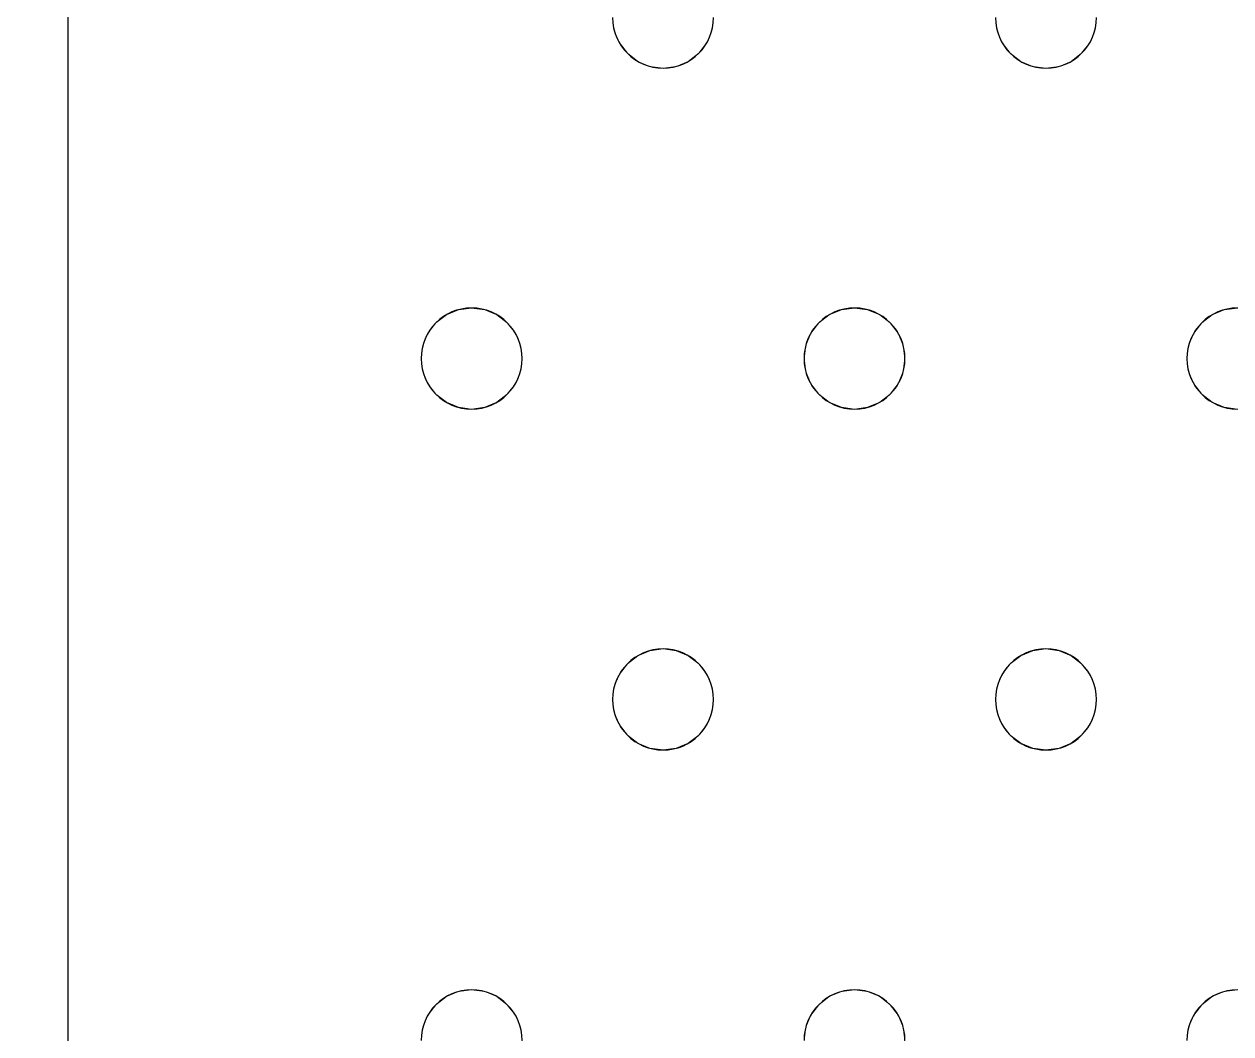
# Model space of a CAD drawing. Header units: millimetres. Extents: x -1 to 1201, y -701 to 1.
# Drawn here: x 600 to 695.6, y -313.5 to -233.5 of the extents above; entities that cross this region are included whole.
import ezdxf

# ---------------------------------------------------------------- set-up
doc = ezdxf.new("R2010")
doc.units = ezdxf.units.MM
doc.layers.add('IQ_200_3D', color=1, linetype='Continuous')
doc.layers.add('IQ_204_2D', color=7, linetype='Continuous')

msp = doc.modelspace()

# ---------------------------------------------------------------- linework, layer by layer
at = {"layer": 'IQ_200_3D', "lineweight": 18}
for points, invisible_edges in [([(631.587, -207.035, 890), (631.451, -206, 890), (603.451, -145, 890), (631.587, -258.965, 890)], 14), ([(631.451, -260, 890), (631.587, -258.965, 890), (603.451, -145, 890), (603.451, -386.2, 890)], 10), ([(631.587, -258.965, 888), (631.451, -260, 888), (603.451, -145, 888), (631.587, -207.035, 888)], 14), ([(631.451, -260, 888), (631.587, -261.035, 888), (603.451, -386.2, 888), (603.451, -145, 888)], 10), ([(631.987, -208, 890), (631.587, -207.035, 890), (631.587, -258.965, 890), (631.987, -258, 890)], 10), ([(631.987, -258, 888), (631.587, -258.965, 888), (631.587, -207.035, 888), (631.987, -208, 888)], 10), ([(632.623, -208.828, 890), (631.987, -208, 890), (632.623, -257.172, 890), (633.451, -256.536, 890)], 10), ([(631.987, -208, 890), (631.987, -258, 890), (632.623, -257.172, 890)], 13), ([(631.987, -208, 888), (632.623, -208.828, 888), (631.987, -258, 888)], 14), ([(632.623, -257.172, 888), (631.987, -258, 888), (632.623, -208.828, 888), (633.451, -209.464, 888)], 10), ([(633.451, -256.536, 890), (646.618, -233, 890), (633.451, -209.464, 890), (632.623, -208.828, 890)], 11), ([(633.451, -256.536, 888), (632.623, -257.172, 888), (633.451, -209.464, 888), (646.618, -233, 888)], 14), ([(646.754, -234.035, 890), (646.618, -233, 890), (633.451, -256.536, 890), (634.416, -256.136, 890)], 10), ([(646.754, -234.035, 888), (634.416, -256.136, 888), (633.451, -256.536, 888), (646.618, -233, 888)], 5), ([(646.618, -233, 890), (646.754, -234.035, 890), (646.754, -234.035, 888), (646.618, -233, 888)], 2), ([(654.618, -233, 890), (654.481, -234.035, 890), (677.087, -234.035, 890), (676.951, -233, 890)], 10), ([(677.087, -234.035, 888), (654.481, -234.035, 888), (654.618, -233, 888), (676.951, -233, 888)], 5), ([(654.481, -234.035, 890), (654.618, -233, 890), (654.618, -233, 888), (654.481, -234.035, 888)], 8), ([(676.951, -233, 890), (677.087, -234.035, 890), (677.087, -234.035, 888), (676.951, -233, 888)], 2), ([(684.951, -233, 890), (684.815, -234.035, 890), (707.421, -234.035, 890), (707.284, -233, 890)], 10), ([(684.951, -233, 888), (707.284, -233, 888), (707.421, -234.035, 888), (684.815, -234.035, 888)], 5), ([(684.815, -234.035, 890), (684.951, -233, 890), (684.951, -233, 888), (684.815, -234.035, 888)], 8), ([(646.754, -234.035, 890), (634.416, -256.136, 890), (647.153, -235, 890)], 3), ([(647.153, -235, 888), (634.416, -256.136, 888), (646.754, -234.035, 888)], 3), ([(646.754, -234.035, 890), (647.153, -235, 890), (647.153, -235, 888), (646.754, -234.035, 888)], 10), ([(677.487, -235, 890), (677.087, -234.035, 890), (654.481, -234.035, 890), (654.082, -235, 890)], 10), ([(654.481, -234.035, 888), (677.087, -234.035, 888), (677.487, -235, 888), (654.082, -235, 888)], 5), ([(654.082, -235, 890), (654.481, -234.035, 890), (654.481, -234.035, 888), (654.082, -235, 888)], 10), ([(677.087, -234.035, 890), (677.487, -235, 890), (677.487, -235, 888), (677.087, -234.035, 888)], 10), ([(707.82, -235, 890), (707.421, -234.035, 890), (684.815, -234.035, 890), (684.415, -235, 890)], 10), ([(707.82, -235, 888), (696.118, -256, 888), (684.415, -235, 888), (684.815, -234.035, 888)], 11), ([(684.415, -235, 890), (684.815, -234.035, 890), (684.815, -234.035, 888), (684.415, -235, 888)], 10), ([(707.421, -234.035, 888), (707.82, -235, 888), (684.815, -234.035, 888)], 14), ([(635.451, -256, 890), (647.789, -235.828, 890), (647.153, -235, 890), (634.416, -256.136, 890)], 5), ([(635.451, -256, 888), (634.416, -256.136, 888), (647.153, -235, 888), (647.789, -235.828, 888)], 10), ([(647.153, -235, 890), (647.789, -235.828, 890), (647.789, -235.828, 888), (647.153, -235, 888)], 10), ([(653.446, -235.828, 890), (665.784, -256, 890), (654.082, -235, 890)], 3), ([(665.784, -256, 888), (653.446, -235.828, 888), (654.082, -235, 888), (677.487, -235, 888)], 13), ([(653.446, -235.828, 890), (654.082, -235, 890), (654.082, -235, 888), (653.446, -235.828, 888)], 10), ([(677.487, -235, 890), (654.082, -235, 890), (665.784, -256, 890), (678.122, -235.828, 890)], 7), ([(665.784, -256, 888), (677.487, -235, 888), (678.122, -235.828, 888)], 13), ([(677.487, -235, 890), (678.122, -235.828, 890), (678.122, -235.828, 888), (677.487, -235, 888)], 10), ([(696.118, -256, 890), (684.415, -235, 890), (683.779, -235.828, 890), (695.082, -256.136, 890)], 5), ([(683.779, -235.828, 888), (684.415, -235, 888), (696.118, -256, 888), (695.082, -256.136, 888)], 10), ([(683.779, -235.828, 890), (684.415, -235, 890), (684.415, -235, 888), (683.779, -235.828, 888)], 10), ([(696.118, -256, 890), (707.82, -235, 890), (684.415, -235, 890)], 15), ([(636.486, -256.136, 890), (648.618, -236.464, 890), (647.789, -235.828, 890), (635.451, -256, 890)], 5), ([(647.789, -235.828, 888), (648.618, -236.464, 888), (636.486, -256.136, 888), (635.451, -256, 888)], 10), ([(647.789, -235.828, 890), (648.618, -236.464, 890), (648.618, -236.464, 888), (647.789, -235.828, 888)], 10), ([(653.446, -235.828, 890), (652.618, -236.464, 890), (664.749, -256.136, 890), (665.784, -256, 890)], 10), ([(664.749, -256.136, 888), (652.618, -236.464, 888), (653.446, -235.828, 888), (665.784, -256, 888)], 5), ([(652.618, -236.464, 890), (653.446, -235.828, 890), (653.446, -235.828, 888), (652.618, -236.464, 888)], 10), ([(666.82, -256.136, 890), (678.951, -236.464, 890), (678.122, -235.828, 890), (665.784, -256, 890)], 5), ([(678.122, -235.828, 888), (678.951, -236.464, 888), (666.82, -256.136, 888), (665.784, -256, 888)], 10), ([(678.122, -235.828, 890), (678.951, -236.464, 890), (678.951, -236.464, 888), (678.122, -235.828, 888)], 10), ([(695.082, -256.136, 890), (683.779, -235.828, 890), (682.951, -236.464, 890), (694.118, -256.536, 890)], 5), ([(695.082, -256.136, 888), (682.951, -236.464, 888), (683.779, -235.828, 888)], 13), ([(682.951, -236.464, 890), (683.779, -235.828, 890), (683.779, -235.828, 888), (682.951, -236.464, 888)], 10), ([(637.451, -256.536, 890), (649.582, -236.864, 890), (648.618, -236.464, 890), (636.486, -256.136, 890)], 5), ([(637.451, -256.536, 888), (636.486, -256.136, 888), (648.618, -236.464, 888), (649.582, -236.864, 888)], 10), ([(637.451, -256.536, 890), (638.279, -257.172, 890), (649.582, -236.864, 890)], 14), ([(638.279, -257.172, 888), (637.451, -256.536, 888), (649.582, -236.864, 888), (650.618, -237, 888)], 10), ([(650.618, -237, 890), (649.582, -236.864, 890), (638.279, -257.172, 890), (638.915, -258, 890)], 10), ([(638.915, -258, 888), (638.279, -257.172, 888), (650.618, -237, 888), (662.32, -258, 888)], 14), ([(662.32, -258, 890), (650.618, -237, 890), (638.915, -258, 890), (639.315, -258.965, 890)], 11), ([(648.618, -236.464, 890), (649.582, -236.864, 890), (649.582, -236.864, 888), (648.618, -236.464, 888)], 10), ([(650.618, -237, 888), (649.582, -236.864, 888), (649.582, -236.864, 890), (650.618, -237, 890)], 10), ([(662.956, -257.172, 890), (651.653, -236.864, 890), (650.618, -237, 890), (662.32, -258, 890)], 5), ([(650.618, -237, 888), (651.653, -236.864, 888), (662.956, -257.172, 888), (662.32, -258, 888)], 10), ([(651.653, -236.864, 888), (650.618, -237, 888), (650.618, -237, 890), (651.653, -236.864, 890)], 10), ([(652.618, -236.464, 890), (651.653, -236.864, 890), (663.784, -256.536, 890), (664.749, -256.136, 890)], 10), ([(663.784, -256.536, 888), (651.653, -236.864, 888), (652.618, -236.464, 888), (664.749, -256.136, 888)], 5), ([(651.653, -236.864, 890), (652.618, -236.464, 890), (652.618, -236.464, 888), (651.653, -236.864, 888)], 10), ([(651.653, -236.864, 890), (662.956, -257.172, 890), (663.784, -256.536, 890)], 13), ([(651.653, -236.864, 888), (663.784, -256.536, 888), (662.956, -257.172, 888)], 13), ([(678.951, -236.464, 890), (666.82, -256.136, 890), (667.784, -256.536, 890)], 13), ([(667.784, -256.536, 888), (666.82, -256.136, 888), (678.951, -236.464, 888), (679.916, -236.864, 888)], 10), ([(679.916, -236.864, 890), (678.951, -236.464, 890), (667.784, -256.536, 890), (668.613, -257.172, 890)], 10), ([(668.613, -257.172, 888), (667.784, -256.536, 888), (679.916, -236.864, 888), (680.951, -237, 888)], 10), ([(680.951, -237, 890), (679.916, -236.864, 890), (668.613, -257.172, 890), (669.248, -258, 890)], 10), ([(669.248, -258, 888), (668.613, -257.172, 888), (680.951, -237, 888), (692.654, -258, 888)], 14), ([(692.654, -258, 890), (680.951, -237, 890), (669.248, -258, 890), (669.648, -258.965, 890)], 11), ([(678.951, -236.464, 890), (679.916, -236.864, 890), (679.916, -236.864, 888), (678.951, -236.464, 888)], 10), ([(680.951, -237, 888), (679.916, -236.864, 888), (679.916, -236.864, 890), (680.951, -237, 890)], 10), ([(693.289, -257.172, 890), (681.986, -236.864, 890), (680.951, -237, 890), (692.654, -258, 890)], 5), ([(680.951, -237, 888), (681.986, -236.864, 888), (693.289, -257.172, 888), (692.654, -258, 888)], 10), ([(681.986, -236.864, 888), (680.951, -237, 888), (680.951, -237, 890), (681.986, -236.864, 890)], 10), ([(694.118, -256.536, 890), (682.951, -236.464, 890), (681.986, -236.864, 890), (693.289, -257.172, 890)], 5), ([(694.118, -256.536, 888), (681.986, -236.864, 888), (682.951, -236.464, 888), (695.082, -256.136, 888)], 5), ([(681.986, -236.864, 890), (682.951, -236.464, 890), (682.951, -236.464, 888), (681.986, -236.864, 888)], 10), ([(681.986, -236.864, 888), (694.118, -256.536, 888), (693.289, -257.172, 888)], 13), ([(634.416, -256.136, 890), (633.451, -256.536, 890), (633.451, -256.536, 888), (634.416, -256.136, 888)], 10), ([(634.416, -256.136, 888), (635.451, -256, 888), (635.451, -256, 890), (634.416, -256.136, 890)], 10), ([(635.451, -256, 888), (636.486, -256.136, 888), (636.486, -256.136, 890), (635.451, -256, 890)], 10), ([(637.451, -256.536, 890), (636.486, -256.136, 890), (636.486, -256.136, 888), (637.451, -256.536, 888)], 10), ([(664.749, -256.136, 890), (663.784, -256.536, 890), (663.784, -256.536, 888), (664.749, -256.136, 888)], 10), ([(664.749, -256.136, 888), (665.784, -256, 888), (665.784, -256, 890), (664.749, -256.136, 890)], 10), ([(665.784, -256, 888), (666.82, -256.136, 888), (666.82, -256.136, 890), (665.784, -256, 890)], 10), ([(667.784, -256.536, 890), (666.82, -256.136, 890), (666.82, -256.136, 888), (667.784, -256.536, 888)], 10), ([(695.082, -256.136, 890), (694.118, -256.536, 890), (694.118, -256.536, 888), (695.082, -256.136, 888)], 10), ([(695.082, -256.136, 888), (696.118, -256, 888), (696.118, -256, 890), (695.082, -256.136, 890)], 10), ([(633.451, -256.536, 890), (632.623, -257.172, 890), (632.623, -257.172, 888), (633.451, -256.536, 888)], 10), ([(638.279, -257.172, 890), (637.451, -256.536, 890), (637.451, -256.536, 888), (638.279, -257.172, 888)], 10), ([(663.784, -256.536, 890), (662.956, -257.172, 890), (662.956, -257.172, 888), (663.784, -256.536, 888)], 10), ([(668.613, -257.172, 890), (667.784, -256.536, 890), (667.784, -256.536, 888), (668.613, -257.172, 888)], 10), ([(694.118, -256.536, 890), (693.289, -257.172, 890), (693.289, -257.172, 888), (694.118, -256.536, 888)], 10), ([(631.987, -258, 890), (631.587, -258.965, 890), (631.587, -258.965, 888), (631.987, -258, 888)], 10), ([(632.623, -257.172, 890), (631.987, -258, 890), (631.987, -258, 888), (632.623, -257.172, 888)], 10), ([(638.915, -258, 890), (638.279, -257.172, 890), (638.279, -257.172, 888), (638.915, -258, 888)], 10), ([(638.915, -258, 888), (662.32, -258, 888), (639.315, -258.965, 888)], 3), ([(639.315, -258.965, 890), (638.915, -258, 890), (638.915, -258, 888), (639.315, -258.965, 888)], 10), ([(661.921, -258.965, 890), (662.32, -258, 890), (639.315, -258.965, 890)], 14), ([(661.921, -258.965, 888), (639.451, -260, 888), (639.315, -258.965, 888), (662.32, -258, 888)], 5), ([(662.32, -258, 890), (661.921, -258.965, 890), (661.921, -258.965, 888), (662.32, -258, 888)], 10), ([(662.956, -257.172, 890), (662.32, -258, 890), (662.32, -258, 888), (662.956, -257.172, 888)], 10), ([(669.248, -258, 890), (668.613, -257.172, 890), (668.613, -257.172, 888), (669.248, -258, 888)], 10), ([(692.654, -258, 888), (669.648, -258.965, 888), (669.248, -258, 888)], 13), ([(669.648, -258.965, 890), (669.248, -258, 890), (669.248, -258, 888), (669.648, -258.965, 888)], 10), ([(669.648, -258.965, 890), (669.784, -260, 890), (692.254, -258.965, 890), (692.654, -258, 890)], 10), ([(692.254, -258.965, 888), (669.784, -260, 888), (669.648, -258.965, 888), (692.654, -258, 888)], 5), ([(692.654, -258, 890), (692.254, -258.965, 890), (692.254, -258.965, 888), (692.654, -258, 888)], 10), ([(693.289, -257.172, 890), (692.654, -258, 890), (692.654, -258, 888), (693.289, -257.172, 888)], 10), ([(631.587, -258.965, 890), (631.451, -260, 890), (631.451, -260, 888), (631.587, -258.965, 888)], 8), ([(661.921, -258.965, 890), (639.315, -258.965, 890), (639.451, -260, 890), (661.784, -260, 890)], 5), ([(661.784, -260, 888), (639.315, -261.035, 888), (639.451, -260, 888), (661.921, -258.965, 888)], 5), ([(639.451, -260, 890), (639.315, -258.965, 890), (639.315, -258.965, 888), (639.451, -260, 888)], 2), ([(661.921, -258.965, 890), (661.784, -260, 890), (661.784, -260, 888), (661.921, -258.965, 888)], 8), ([(669.784, -260, 890), (669.648, -261.035, 890), (692.118, -260, 890), (692.254, -258.965, 890)], 10), ([(692.118, -260, 888), (669.648, -261.035, 888), (669.784, -260, 888), (692.254, -258.965, 888)], 5), ([(669.784, -260, 890), (669.648, -258.965, 890), (669.648, -258.965, 888), (669.784, -260, 888)], 2), ([(692.254, -258.965, 890), (692.118, -260, 890), (692.118, -260, 888), (692.254, -258.965, 888)], 8), ([(631.587, -261.035, 890), (631.451, -260, 890), (603.451, -386.2, 890)], 14), ([(631.451, -260, 890), (631.587, -261.035, 890), (631.587, -261.035, 888), (631.451, -260, 888)], 2), ([(639.315, -261.035, 890), (661.921, -261.035, 890), (661.784, -260, 890), (639.451, -260, 890)], 5), ([(661.921, -261.035, 888), (639.315, -261.035, 888), (661.784, -260, 888)], 3), ([(639.315, -261.035, 890), (639.451, -260, 890), (639.451, -260, 888), (639.315, -261.035, 888)], 8), ([(661.784, -260, 890), (661.921, -261.035, 890), (661.921, -261.035, 888), (661.784, -260, 888)], 2), ([(692.254, -261.035, 888), (669.248, -262, 888), (669.648, -261.035, 888), (692.118, -260, 888)], 5), ([(692.118, -260, 890), (669.648, -261.035, 890), (692.254, -261.035, 890)], 3), ([(669.648, -261.035, 890), (669.784, -260, 890), (669.784, -260, 888), (669.648, -261.035, 888)], 8), ([(692.118, -260, 890), (692.254, -261.035, 890), (692.254, -261.035, 888), (692.118, -260, 888)], 2), ([(603.451, -386.2, 890), (631.451, -314, 890), (631.587, -312.965, 890), (631.587, -261.035, 890)], 13), ([(631.587, -312.965, 888), (631.451, -314, 888), (603.451, -386.2, 888), (631.587, -261.035, 888)], 14), ([(631.987, -312, 890), (631.987, -262, 890), (631.587, -261.035, 890), (631.587, -312.965, 890)], 5), ([(631.587, -261.035, 888), (631.987, -262, 888), (631.987, -312, 888), (631.587, -312.965, 888)], 10), ([(631.587, -261.035, 890), (631.987, -262, 890), (631.987, -262, 888), (631.587, -261.035, 888)], 10), ([(661.921, -261.035, 890), (639.315, -261.035, 890), (638.915, -262, 890), (662.32, -262, 890)], 5), ([(638.915, -262, 888), (639.315, -261.035, 888), (661.921, -261.035, 888), (662.32, -262, 888)], 10), ([(638.915, -262, 890), (639.315, -261.035, 890), (639.315, -261.035, 888), (638.915, -262, 888)], 10), ([(661.921, -261.035, 890), (662.32, -262, 890), (662.32, -262, 888), (661.921, -261.035, 888)], 10), ([(692.254, -261.035, 890), (669.648, -261.035, 890), (669.248, -262, 890), (692.654, -262, 890)], 5), ([(692.254, -261.035, 888), (692.654, -262, 888), (669.248, -262, 888)], 14), ([(669.248, -262, 890), (669.648, -261.035, 890), (669.648, -261.035, 888), (669.248, -262, 888)], 10), ([(692.254, -261.035, 890), (692.654, -262, 890), (692.654, -262, 888), (692.254, -261.035, 888)], 10), ([(632.623, -262.828, 890), (631.987, -262, 890), (631.987, -312, 890), (632.623, -311.172, 890)], 10), ([(632.623, -262.828, 888), (631.987, -312, 888), (631.987, -262, 888)], 3), ([(631.987, -262, 890), (632.623, -262.828, 890), (632.623, -262.828, 888), (631.987, -262, 888)], 10), ([(632.623, -311.172, 888), (631.987, -312, 888), (632.623, -262.828, 888), (633.451, -263.464, 888)], 10), ([(633.451, -263.464, 890), (632.623, -262.828, 890), (632.623, -311.172, 890), (633.451, -310.536, 890)], 10), ([(632.623, -262.828, 890), (633.451, -263.464, 890), (633.451, -263.464, 888), (632.623, -262.828, 888)], 10), ([(638.279, -262.828, 890), (637.451, -263.464, 890), (649.582, -283.136, 890), (650.618, -283, 890)], 10), ([(649.582, -283.136, 888), (648.618, -283.536, 888), (637.451, -263.464, 888), (638.279, -262.828, 888)], 10), ([(637.451, -263.464, 890), (638.279, -262.828, 890), (638.279, -262.828, 888), (637.451, -263.464, 888)], 10), ([(638.915, -262, 890), (638.279, -262.828, 890), (650.618, -283, 890), (662.32, -262, 890)], 14), ([(650.618, -283, 888), (649.582, -283.136, 888), (638.279, -262.828, 888), (638.915, -262, 888)], 10), ([(638.279, -262.828, 890), (638.915, -262, 890), (638.915, -262, 888), (638.279, -262.828, 888)], 10), ([(650.618, -283, 888), (638.915, -262, 888), (662.32, -262, 888), (662.956, -262.828, 888)], 11), ([(662.956, -262.828, 890), (662.32, -262, 890), (650.618, -283, 890)], 14), ([(651.653, -283.136, 890), (663.784, -263.464, 890), (662.956, -262.828, 890), (650.618, -283, 890)], 5), ([(651.653, -283.136, 888), (650.618, -283, 888), (662.956, -262.828, 888)], 14), ([(663.784, -263.464, 888), (652.618, -283.536, 888), (651.653, -283.136, 888), (662.956, -262.828, 888)], 5), ([(662.32, -262, 890), (662.956, -262.828, 890), (662.956, -262.828, 888), (662.32, -262, 888)], 10), ([(662.956, -262.828, 890), (663.784, -263.464, 890), (663.784, -263.464, 888), (662.956, -262.828, 888)], 10), ([(668.613, -262.828, 890), (667.784, -263.464, 890), (679.916, -283.136, 890), (680.951, -283, 890)], 10), ([(668.613, -262.828, 888), (680.951, -283, 888), (679.916, -283.136, 888), (667.784, -263.464, 888)], 5), ([(667.784, -263.464, 890), (668.613, -262.828, 890), (668.613, -262.828, 888), (667.784, -263.464, 888)], 10), ([(680.951, -283, 890), (692.654, -262, 890), (669.248, -262, 890), (668.613, -262.828, 890)], 11), ([(669.248, -262, 888), (692.654, -262, 888), (680.951, -283, 888), (668.613, -262.828, 888)], 7), ([(668.613, -262.828, 890), (669.248, -262, 890), (669.248, -262, 888), (668.613, -262.828, 888)], 10), ([(693.289, -262.828, 890), (692.654, -262, 890), (680.951, -283, 890), (681.986, -283.136, 890)], 10), ([(693.289, -262.828, 888), (681.986, -283.136, 888), (680.951, -283, 888), (692.654, -262, 888)], 5), ([(681.986, -283.136, 890), (694.118, -263.464, 890), (693.289, -262.828, 890)], 13), ([(694.118, -263.464, 888), (682.951, -283.536, 888), (681.986, -283.136, 888), (693.289, -262.828, 888)], 5), ([(692.654, -262, 890), (693.289, -262.828, 890), (693.289, -262.828, 888), (692.654, -262, 888)], 10), ([(693.289, -262.828, 890), (694.118, -263.464, 890), (694.118, -263.464, 888), (693.289, -262.828, 888)], 10), ([(633.451, -310.536, 888), (632.623, -311.172, 888), (633.451, -263.464, 888), (646.618, -287, 888)], 14), ([(646.754, -285.965, 890), (634.416, -263.864, 890), (633.451, -263.464, 890), (646.618, -287, 890)], 5), ([(633.451, -310.536, 890), (646.754, -288.035, 890), (646.618, -287, 890), (633.451, -263.464, 890)], 13), ([(646.754, -285.965, 888), (646.618, -287, 888), (633.451, -263.464, 888), (634.416, -263.864, 888)], 10), ([(633.451, -263.464, 890), (634.416, -263.864, 890), (634.416, -263.864, 888), (633.451, -263.464, 888)], 10), ([(637.451, -263.464, 890), (636.486, -263.864, 890), (648.618, -283.536, 890), (649.582, -283.136, 890)], 10), ([(648.618, -283.536, 888), (647.789, -284.172, 888), (636.486, -263.864, 888), (637.451, -263.464, 888)], 10), ([(636.486, -263.864, 890), (637.451, -263.464, 890), (637.451, -263.464, 888), (636.486, -263.864, 888)], 10), ([(652.618, -283.536, 890), (664.749, -263.864, 890), (663.784, -263.464, 890), (651.653, -283.136, 890)], 5), ([(652.618, -283.536, 888), (663.784, -263.464, 888), (664.749, -263.864, 888)], 13), ([(663.784, -263.464, 890), (664.749, -263.864, 890), (664.749, -263.864, 888), (663.784, -263.464, 888)], 10), ([(667.784, -263.464, 890), (666.82, -263.864, 890), (678.951, -283.536, 890), (679.916, -283.136, 890)], 10), ([(678.951, -283.536, 888), (678.122, -284.172, 888), (666.82, -263.864, 888), (667.784, -263.464, 888)], 10), ([(666.82, -263.864, 890), (667.784, -263.464, 890), (667.784, -263.464, 888), (666.82, -263.864, 888)], 10), ([(678.951, -283.536, 888), (667.784, -263.464, 888), (679.916, -283.136, 888)], 3), ([(682.951, -283.536, 890), (695.082, -263.864, 890), (694.118, -263.464, 890), (681.986, -283.136, 890)], 5), ([(695.082, -263.864, 888), (683.779, -284.172, 888), (682.951, -283.536, 888), (694.118, -263.464, 888)], 5), ([(694.118, -263.464, 890), (695.082, -263.864, 890), (695.082, -263.864, 888), (694.118, -263.464, 888)], 10), ([(647.153, -285, 890), (635.451, -264, 890), (634.416, -263.864, 890), (646.754, -285.965, 890)], 5), ([(647.153, -285, 888), (646.754, -285.965, 888), (634.416, -263.864, 888), (635.451, -264, 888)], 10), ([(635.451, -264, 888), (634.416, -263.864, 888), (634.416, -263.864, 890), (635.451, -264, 890)], 10), ([(636.486, -263.864, 890), (635.451, -264, 890), (647.789, -284.172, 890), (648.618, -283.536, 890)], 10), ([(647.789, -284.172, 888), (647.153, -285, 888), (635.451, -264, 888), (636.486, -263.864, 888)], 10), ([(636.486, -263.864, 888), (635.451, -264, 888), (635.451, -264, 890), (636.486, -263.864, 890)], 10), ([(647.789, -284.172, 890), (635.451, -264, 890), (647.153, -285, 890)], 3), ([(664.749, -263.864, 890), (652.618, -283.536, 890), (653.446, -284.172, 890)], 13), ([(653.446, -284.172, 888), (652.618, -283.536, 888), (664.749, -263.864, 888), (665.784, -264, 888)], 10), ([(665.784, -264, 890), (664.749, -263.864, 890), (653.446, -284.172, 890), (654.082, -285, 890)], 10), ([(654.082, -285, 888), (653.446, -284.172, 888), (665.784, -264, 888), (677.487, -285, 888)], 14), ([(654.082, -285, 890), (654.481, -285.965, 890), (677.487, -285, 890), (665.784, -264, 890)], 14), ([(665.784, -264, 888), (664.749, -263.864, 888), (664.749, -263.864, 890), (665.784, -264, 890)], 10), ([(678.122, -284.172, 890), (666.82, -263.864, 890), (665.784, -264, 890), (677.487, -285, 890)], 5), ([(678.122, -284.172, 888), (677.487, -285, 888), (665.784, -264, 888), (666.82, -263.864, 888)], 10), ([(666.82, -263.864, 888), (665.784, -264, 888), (665.784, -264, 890), (666.82, -263.864, 890)], 10), ([(678.122, -284.172, 890), (678.951, -283.536, 890), (666.82, -263.864, 890)], 14), ([(695.082, -263.864, 890), (682.951, -283.536, 890), (683.779, -284.172, 890)], 13), ([(696.118, -264, 890), (695.082, -263.864, 890), (683.779, -284.172, 890), (684.415, -285, 890)], 10), ([(696.118, -264, 888), (683.779, -284.172, 888), (695.082, -263.864, 888)], 3), ([(684.415, -285, 888), (683.779, -284.172, 888), (696.118, -264, 888), (707.82, -285, 888)], 14), ([(696.118, -264, 890), (684.415, -285, 890), (707.82, -285, 890), (708.456, -284.172, 890)], 11), ([(696.118, -264, 888), (695.082, -263.864, 888), (695.082, -263.864, 890), (696.118, -264, 890)], 10), ([(648.618, -283.536, 890), (647.789, -284.172, 890), (647.789, -284.172, 888), (648.618, -283.536, 888)], 10), ([(649.582, -283.136, 890), (648.618, -283.536, 890), (648.618, -283.536, 888), (649.582, -283.136, 888)], 10), ([(649.582, -283.136, 888), (650.618, -283, 888), (650.618, -283, 890), (649.582, -283.136, 890)], 10), ([(650.618, -283, 888), (651.653, -283.136, 888), (651.653, -283.136, 890), (650.618, -283, 890)], 10), ([(652.618, -283.536, 890), (651.653, -283.136, 890), (651.653, -283.136, 888), (652.618, -283.536, 888)], 10), ([(653.446, -284.172, 890), (652.618, -283.536, 890), (652.618, -283.536, 888), (653.446, -284.172, 888)], 10), ([(678.951, -283.536, 890), (678.122, -284.172, 890), (678.122, -284.172, 888), (678.951, -283.536, 888)], 10), ([(679.916, -283.136, 890), (678.951, -283.536, 890), (678.951, -283.536, 888), (679.916, -283.136, 888)], 10), ([(679.916, -283.136, 888), (680.951, -283, 888), (680.951, -283, 890), (679.916, -283.136, 890)], 10), ([(680.951, -283, 888), (681.986, -283.136, 888), (681.986, -283.136, 890), (680.951, -283, 890)], 10), ([(682.951, -283.536, 890), (681.986, -283.136, 890), (681.986, -283.136, 888), (682.951, -283.536, 888)], 10), ([(683.779, -284.172, 890), (682.951, -283.536, 890), (682.951, -283.536, 888), (683.779, -284.172, 888)], 10), ([(647.789, -284.172, 890), (647.153, -285, 890), (647.153, -285, 888), (647.789, -284.172, 888)], 10), ([(654.082, -285, 890), (653.446, -284.172, 890), (653.446, -284.172, 888), (654.082, -285, 888)], 10), ([(678.122, -284.172, 890), (677.487, -285, 890), (677.487, -285, 888), (678.122, -284.172, 888)], 10), ([(684.415, -285, 890), (683.779, -284.172, 890), (683.779, -284.172, 888), (684.415, -285, 888)], 10), ([(647.153, -285, 890), (646.754, -285.965, 890), (646.754, -285.965, 888), (647.153, -285, 888)], 10), ([(654.481, -285.965, 888), (654.082, -285, 888), (677.487, -285, 888), (677.087, -285.965, 888)], 10), ([(654.481, -285.965, 890), (654.082, -285, 890), (654.082, -285, 888), (654.481, -285.965, 888)], 10), ([(677.087, -285.965, 890), (677.487, -285, 890), (654.481, -285.965, 890), (654.618, -287, 890)], 10), ([(677.487, -285, 890), (677.087, -285.965, 890), (677.087, -285.965, 888), (677.487, -285, 888)], 10), ([(684.815, -285.965, 890), (707.421, -285.965, 890), (707.82, -285, 890), (684.415, -285, 890)], 5), ([(707.82, -285, 888), (707.421, -285.965, 888), (684.815, -285.965, 888), (684.415, -285, 888)], 10), ([(684.815, -285.965, 890), (684.415, -285, 890), (684.415, -285, 888), (684.815, -285.965, 888)], 10), ([(646.754, -285.965, 890), (646.618, -287, 890), (646.618, -287, 888), (646.754, -285.965, 888)], 8), ([(677.087, -285.965, 888), (676.951, -287, 888), (654.618, -287, 888), (654.481, -285.965, 888)], 10), ([(654.618, -287, 890), (654.481, -285.965, 890), (654.481, -285.965, 888), (654.618, -287, 888)], 2), ([(677.087, -285.965, 890), (654.618, -287, 890), (676.951, -287, 890)], 3), ([(677.087, -285.965, 890), (676.951, -287, 890), (676.951, -287, 888), (677.087, -285.965, 888)], 8), ([(707.421, -285.965, 890), (684.815, -285.965, 890), (684.951, -287, 890), (707.284, -287, 890)], 5), ([(707.421, -285.965, 888), (707.284, -287, 888), (684.951, -287, 888), (684.815, -285.965, 888)], 10), ([(684.951, -287, 890), (684.815, -285.965, 890), (684.815, -285.965, 888), (684.951, -287, 888)], 2), ([(646.754, -288.035, 888), (633.451, -310.536, 888), (646.618, -287, 888)], 3), ([(646.618, -287, 890), (646.754, -288.035, 890), (646.754, -288.035, 888), (646.618, -287, 888)], 2), ([(654.481, -288.035, 890), (677.087, -288.035, 890), (676.951, -287, 890), (654.618, -287, 890)], 5), ([(676.951, -287, 888), (677.087, -288.035, 888), (654.481, -288.035, 888), (654.618, -287, 888)], 10), ([(654.481, -288.035, 890), (654.618, -287, 890), (654.618, -287, 888), (654.481, -288.035, 888)], 8), ([(676.951, -287, 890), (677.087, -288.035, 890), (677.087, -288.035, 888), (676.951, -287, 888)], 2), ([(684.815, -288.035, 890), (707.421, -288.035, 890), (707.284, -287, 890), (684.951, -287, 890)], 5), ([(707.284, -287, 888), (707.421, -288.035, 888), (684.815, -288.035, 888), (684.951, -287, 888)], 10), ([(684.815, -288.035, 890), (684.951, -287, 890), (684.951, -287, 888), (684.815, -288.035, 888)], 8), ([(646.754, -288.035, 890), (633.451, -310.536, 890), (634.416, -310.136, 890)], 13), ([(634.416, -310.136, 888), (633.451, -310.536, 888), (646.754, -288.035, 888), (647.153, -289, 888)], 10), ([(647.153, -289, 890), (646.754, -288.035, 890), (634.416, -310.136, 890), (635.451, -310, 890)], 10), ([(646.754, -288.035, 890), (647.153, -289, 890), (647.153, -289, 888), (646.754, -288.035, 888)], 10), ([(677.087, -288.035, 890), (654.481, -288.035, 890), (654.082, -289, 890), (677.487, -289, 890)], 5), ([(677.087, -288.035, 888), (677.487, -289, 888), (654.082, -289, 888), (654.481, -288.035, 888)], 10), ([(654.082, -289, 890), (654.481, -288.035, 890), (654.481, -288.035, 888), (654.082, -289, 888)], 10), ([(677.087, -288.035, 890), (677.487, -289, 890), (677.487, -289, 888), (677.087, -288.035, 888)], 10), ([(707.421, -288.035, 890), (684.815, -288.035, 890), (684.415, -289, 890), (707.82, -289, 890)], 5), ([(684.415, -289, 888), (707.421, -288.035, 888), (707.82, -289, 888), (696.118, -310, 888)], 13), ([(707.421, -288.035, 888), (684.415, -289, 888), (684.815, -288.035, 888)], 13), ([(684.415, -289, 890), (684.815, -288.035, 890), (684.815, -288.035, 888), (684.415, -289, 888)], 10), ([(635.451, -310, 888), (634.416, -310.136, 888), (647.153, -289, 888), (647.789, -289.828, 888)], 10), ([(647.789, -289.828, 890), (647.153, -289, 890), (635.451, -310, 890), (636.486, -310.136, 890)], 10), ([(647.153, -289, 890), (647.789, -289.828, 890), (647.789, -289.828, 888), (647.153, -289, 888)], 10), ([(665.784, -310, 890), (677.487, -289, 890), (654.082, -289, 890), (653.446, -289.828, 890)], 11), ([(665.784, -310, 888), (653.446, -289.828, 888), (654.082, -289, 888), (677.487, -289, 888)], 13), ([(653.446, -289.828, 890), (654.082, -289, 890), (654.082, -289, 888), (653.446, -289.828, 888)], 10), ([(678.122, -289.828, 890), (677.487, -289, 890), (665.784, -310, 890), (666.82, -310.136, 890)], 10), ([(665.784, -310, 888), (677.487, -289, 888), (678.122, -289.828, 888)], 13), ([(677.487, -289, 890), (678.122, -289.828, 890), (678.122, -289.828, 888), (677.487, -289, 888)], 10), ([(684.415, -289, 890), (683.779, -289.828, 890), (696.118, -310, 890), (707.82, -289, 890)], 14), ([(683.779, -289.828, 888), (684.415, -289, 888), (696.118, -310, 888), (695.082, -310.136, 888)], 10), ([(683.779, -289.828, 890), (684.415, -289, 890), (684.415, -289, 888), (683.779, -289.828, 888)], 10), ([(647.789, -289.828, 888), (636.486, -310.136, 888), (635.451, -310, 888)], 13), ([(648.618, -290.464, 890), (647.789, -289.828, 890), (636.486, -310.136, 890), (637.451, -310.536, 890)], 10), ([(648.618, -290.464, 888), (637.451, -310.536, 888), (636.486, -310.136, 888), (647.789, -289.828, 888)], 5), ([(649.582, -290.864, 890), (648.618, -290.464, 890), (637.451, -310.536, 890), (638.279, -311.172, 890)], 10), ([(649.582, -290.864, 888), (638.279, -311.172, 888), (637.451, -310.536, 888), (648.618, -290.464, 888)], 5), ([(647.789, -289.828, 890), (648.618, -290.464, 890), (648.618, -290.464, 888), (647.789, -289.828, 888)], 10), ([(648.618, -290.464, 890), (649.582, -290.864, 890), (649.582, -290.864, 888), (648.618, -290.464, 888)], 10), ([(663.784, -310.536, 890), (652.618, -290.464, 890), (651.653, -290.864, 890), (662.956, -311.172, 890)], 5), ([(663.784, -310.536, 888), (651.653, -290.864, 888), (652.618, -290.464, 888), (664.749, -310.136, 888)], 5), ([(651.653, -290.864, 890), (652.618, -290.464, 890), (652.618, -290.464, 888), (651.653, -290.864, 888)], 10), ([(653.446, -289.828, 890), (652.618, -290.464, 890), (664.749, -310.136, 890), (665.784, -310, 890)], 10), ([(664.749, -310.136, 888), (652.618, -290.464, 888), (653.446, -289.828, 888), (665.784, -310, 888)], 5), ([(652.618, -290.464, 890), (653.446, -289.828, 890), (653.446, -289.828, 888), (652.618, -290.464, 888)], 10), ([(652.618, -290.464, 890), (663.784, -310.536, 890), (664.749, -310.136, 890)], 13), ([(678.122, -289.828, 888), (678.951, -290.464, 888), (666.82, -310.136, 888), (665.784, -310, 888)], 10), ([(678.951, -290.464, 890), (678.122, -289.828, 890), (666.82, -310.136, 890), (667.784, -310.536, 890)], 10), ([(667.784, -310.536, 888), (666.82, -310.136, 888), (678.951, -290.464, 888), (679.916, -290.864, 888)], 10), ([(679.916, -290.864, 890), (678.951, -290.464, 890), (667.784, -310.536, 890), (668.613, -311.172, 890)], 10), ([(678.122, -289.828, 890), (678.951, -290.464, 890), (678.951, -290.464, 888), (678.122, -289.828, 888)], 10), ([(678.951, -290.464, 890), (679.916, -290.864, 890), (679.916, -290.864, 888), (678.951, -290.464, 888)], 10), ([(682.951, -290.464, 890), (681.986, -290.864, 890), (694.118, -310.536, 890), (695.082, -310.136, 890)], 10), ([(681.986, -290.864, 888), (682.951, -290.464, 888), (694.118, -310.536, 888), (693.289, -311.172, 888)], 10), ([(681.986, -290.864, 890), (682.951, -290.464, 890), (682.951, -290.464, 888), (681.986, -290.864, 888)], 10), ([(683.779, -289.828, 890), (682.951, -290.464, 890), (695.082, -310.136, 890), (696.118, -310, 890)], 10), ([(682.951, -290.464, 888), (683.779, -289.828, 888), (695.082, -310.136, 888), (694.118, -310.536, 888)], 10), ([(682.951, -290.464, 890), (683.779, -289.828, 890), (683.779, -289.828, 888), (682.951, -290.464, 888)], 10), ([(650.618, -291, 890), (649.582, -290.864, 890), (638.279, -311.172, 890), (638.915, -312, 890)], 10), ([(650.618, -291, 888), (638.915, -312, 888), (638.279, -311.172, 888), (649.582, -290.864, 888)], 5), ([(638.915, -312, 890), (639.315, -312.965, 890), (662.32, -312, 890), (650.618, -291, 890)], 14), ([(662.32, -312, 888), (638.915, -312, 888), (650.618, -291, 888), (662.956, -311.172, 888)], 7), ([(650.618, -291, 888), (649.582, -290.864, 888), (649.582, -290.864, 890), (650.618, -291, 890)], 10), ([(662.956, -311.172, 890), (651.653, -290.864, 890), (650.618, -291, 890), (662.32, -312, 890)], 5), ([(662.956, -311.172, 888), (650.618, -291, 888), (651.653, -290.864, 888), (663.784, -310.536, 888)], 5), ([(651.653, -290.864, 888), (650.618, -291, 888), (650.618, -291, 890), (651.653, -290.864, 890)], 10), ([(668.613, -311.172, 888), (667.784, -310.536, 888), (679.916, -290.864, 888), (680.951, -291, 888)], 10), ([(680.951, -291, 890), (679.916, -290.864, 890), (668.613, -311.172, 890), (669.248, -312, 890)], 10), ([(669.248, -312, 888), (668.613, -311.172, 888), (680.951, -291, 888), (692.654, -312, 888)], 14), ([(680.951, -291, 890), (669.248, -312, 890), (692.654, -312, 890), (693.289, -311.172, 890)], 11), ([(680.951, -291, 888), (679.916, -290.864, 888), (679.916, -290.864, 890), (680.951, -291, 890)], 10), ([(681.986, -290.864, 890), (680.951, -291, 890), (693.289, -311.172, 890), (694.118, -310.536, 890)], 10), ([(680.951, -291, 888), (681.986, -290.864, 888), (693.289, -311.172, 888), (692.654, -312, 888)], 10), ([(681.986, -290.864, 888), (680.951, -291, 888), (680.951, -291, 890), (681.986, -290.864, 890)], 10), ([(633.451, -310.536, 890), (632.623, -311.172, 890), (632.623, -311.172, 888), (633.451, -310.536, 888)], 10), ([(634.416, -310.136, 890), (633.451, -310.536, 890), (633.451, -310.536, 888), (634.416, -310.136, 888)], 10), ([(634.416, -310.136, 888), (635.451, -310, 888), (635.451, -310, 890), (634.416, -310.136, 890)], 10), ([(635.451, -310, 888), (636.486, -310.136, 888), (636.486, -310.136, 890), (635.451, -310, 890)], 10), ([(637.451, -310.536, 890), (636.486, -310.136, 890), (636.486, -310.136, 888), (637.451, -310.536, 888)], 10), ([(638.279, -311.172, 890), (637.451, -310.536, 890), (637.451, -310.536, 888), (638.279, -311.172, 888)], 10), ([(663.784, -310.536, 890), (662.956, -311.172, 890), (662.956, -311.172, 888), (663.784, -310.536, 888)], 10), ([(664.749, -310.136, 890), (663.784, -310.536, 890), (663.784, -310.536, 888), (664.749, -310.136, 888)], 10), ([(664.749, -310.136, 888), (665.784, -310, 888), (665.784, -310, 890), (664.749, -310.136, 890)], 10), ([(665.784, -310, 888), (666.82, -310.136, 888), (666.82, -310.136, 890), (665.784, -310, 890)], 10), ([(667.784, -310.536, 890), (666.82, -310.136, 890), (666.82, -310.136, 888), (667.784, -310.536, 888)], 10), ([(668.613, -311.172, 890), (667.784, -310.536, 890), (667.784, -310.536, 888), (668.613, -311.172, 888)], 10), ([(694.118, -310.536, 890), (693.289, -311.172, 890), (693.289, -311.172, 888), (694.118, -310.536, 888)], 10), ([(695.082, -310.136, 890), (694.118, -310.536, 890), (694.118, -310.536, 888), (695.082, -310.136, 888)], 10), ([(695.082, -310.136, 888), (696.118, -310, 888), (696.118, -310, 890), (695.082, -310.136, 890)], 10), ([(632.623, -311.172, 890), (631.987, -312, 890), (631.987, -312, 888), (632.623, -311.172, 888)], 10), ([(638.915, -312, 890), (638.279, -311.172, 890), (638.279, -311.172, 888), (638.915, -312, 888)], 10), ([(662.956, -311.172, 890), (662.32, -312, 890), (662.32, -312, 888), (662.956, -311.172, 888)], 10), ([(669.248, -312, 890), (668.613, -311.172, 890), (668.613, -311.172, 888), (669.248, -312, 888)], 10), ([(693.289, -311.172, 890), (692.654, -312, 890), (692.654, -312, 888), (693.289, -311.172, 888)], 10), ([(631.987, -312, 890), (631.587, -312.965, 890), (631.587, -312.965, 888), (631.987, -312, 888)], 10), ([(662.32, -312, 888), (661.921, -312.965, 888), (639.315, -312.965, 888), (638.915, -312, 888)], 10), ([(639.315, -312.965, 890), (638.915, -312, 890), (638.915, -312, 888), (639.315, -312.965, 888)], 10), ([(639.315, -312.965, 890), (639.451, -314, 890), (661.921, -312.965, 890), (662.32, -312, 890)], 10), ([(662.32, -312, 890), (661.921, -312.965, 890), (661.921, -312.965, 888), (662.32, -312, 888)], 10), ([(669.248, -312, 890), (669.648, -312.965, 890), (692.654, -312, 890)], 14), ([(669.248, -312, 888), (692.654, -312, 888), (669.648, -312.965, 888)], 3), ([(669.648, -312.965, 890), (669.248, -312, 890), (669.248, -312, 888), (669.648, -312.965, 888)], 10), ([(669.648, -312.965, 890), (669.784, -314, 890), (692.254, -312.965, 890), (692.654, -312, 890)], 10), ([(669.648, -312.965, 888), (692.654, -312, 888), (692.254, -312.965, 888), (669.784, -314, 888)], 5), ([(692.654, -312, 890), (692.254, -312.965, 890), (692.254, -312.965, 888), (692.654, -312, 888)], 10), ([(631.587, -312.965, 890), (631.451, -314, 890), (631.451, -314, 888), (631.587, -312.965, 888)], 8), ([(639.451, -314, 890), (639.315, -315.035, 890), (661.784, -314, 890), (661.921, -312.965, 890)], 10), ([(639.451, -314, 888), (639.315, -312.965, 888), (661.921, -312.965, 888), (661.784, -314, 888)], 10), ([(639.451, -314, 890), (639.315, -312.965, 890), (639.315, -312.965, 888), (639.451, -314, 888)], 2), ([(661.921, -312.965, 890), (661.784, -314, 890), (661.784, -314, 888), (661.921, -312.965, 888)], 8), ([(669.784, -314, 890), (669.648, -315.035, 890), (692.118, -314, 890), (692.254, -312.965, 890)], 10), ([(692.118, -314, 888), (669.648, -315.035, 888), (669.784, -314, 888), (692.254, -312.965, 888)], 5), ([(669.784, -314, 890), (669.648, -312.965, 890), (669.648, -312.965, 888), (669.784, -314, 888)], 2), ([(692.254, -312.965, 890), (692.118, -314, 890), (692.118, -314, 888), (692.254, -312.965, 888)], 8)]:
    msp.add_3dface(points, dxfattribs=dict(at, invisible_edges=invisible_edges))
msp.add_3dface([(603.451, -145, 890), (603.451, -145, 888), (603.451, -386.2, 888), (603.451, -386.2, 890)], dxfattribs=at)
at = {"layer": 'IQ_204_2D'}
msp.add_line((603.451, -145), (603.451, -386.2), dxfattribs=at)
for centre, start, end in [((650.618, -233), 180, 360), ((680.951, -233), 180, 360), ((635.451, -260), 360, 180), ((665.784, -260), 360, 180), ((696.118, -260), 360, 180), ((635.451, -260), 180, 360), ((665.784, -260), 180, 360), ((696.118, -260), 180, 360), ((650.618, -287), 360, 180), ((680.951, -287), 360, 180), ((650.618, -287), 180, 360), ((680.951, -287), 180, 360), ((635.451, -314), 360, 180), ((665.784, -314), 360, 180), ((696.118, -314), 360, 180)]:
    msp.add_arc(centre, 4, start, end, dxfattribs=at)

# ---------------------------------------------------------------- meshes
at = {"layer": 'IQ_200_3D', "lineweight": 18}
mesh = msp.add_polyface(dxfattribs=at)
corners = [(1200, 0, 850), (1200, -700, 850), (0, -700, 850), (0, 0, 850), (810.5, -594, 850), (811.556, -602.023, 850), (814.653, -609.5, 850), (819.58, -615.92, 850), (826, -620.847, 850), (833.477, -623.944, 850), (841.5, -625, 850), (1059.5, -625, 850), (1067.523, -623.944, 850), (1075, -620.847, 850), (1081.42, -615.92, 850), (1086.347, -609.5, 850), (1089.444, -602.023, 850), (1090.5, -594, 850), (1090.5, -476, 850), (1089.444, -467.977, 850), (1086.347, -460.5, 850), (1081.42, -454.08, 850), (1075, -449.153, 850), (1067.523, -446.056, 850), (1059.5, -445, 850), (841.5, -445, 850), (833.477, -446.056, 850), (826, -449.153, 850), (819.58, -454.08, 850), (814.653, -460.5, 850), (811.556, -467.977, 850), (810.5, -476, 850)]
mesh.append_faces([[corners[k] for k in face] for face in [(29, 3, 28), (6, 2, 5), (4, 2, 31), (23, 0, 22), (13, 1, 12), (15, 1, 14), (11, 1, 10)]], dxfattribs={"vtx0": -1, "vtx1": -1})
mesh.append_faces([[corners[k] for k in face] for face in [(3, 29, 30, 2), (2, 30, 31), (0, 25, 26), (2, 6, 7), (2, 9, 10, 1), (0, 20, 21), (1, 18, 19), (1, 15, 16)]], dxfattribs={"vtx0": -1, "vtx2": -1})
mesh.append_faces([[corners[k] for k in face] for face in [(27, 28, 3), (4, 5, 2), (7, 8, 2), (8, 9, 2), (23, 24, 0), (21, 22, 0), (24, 25, 0), (13, 14, 1), (11, 12, 1), (16, 17, 1), (17, 18, 1)]], dxfattribs={"vtx1": -1, "vtx2": -1})
mesh.append_faces([[corners[k] for k in face] for face in [(26, 27, 3, 0), (19, 20, 0, 1)]], dxfattribs={"vtx1": -1, "vtx3": -1})
mesh = msp.add_polyface(dxfattribs=at)
corners = [(1200, -700, 900), (1200, -23, 900), (0, -23, 900), (0, -700, 900), (90, -35.113, 900), (1110, -35.113, 900), (1129.382, -37.665, 900), (1147.443, -45.146, 900), (1162.953, -57.047, 900), (1174.854, -72.557, 900), (1182.335, -90.618, 900), (1184.887, -110, 900), (1184.887, -610, 900), (1182.335, -629.382, 900), (1174.854, -647.443, 900), (1162.953, -662.953, 900), (1147.443, -674.854, 900), (1129.382, -682.335, 900), (1110, -684.887, 900), (90, -684.887, 900), (70.618, -682.335, 900), (52.557, -674.854, 900), (37.047, -662.953, 900), (25.146, -647.443, 900), (17.665, -629.382, 900), (15.113, -610, 900), (15.113, -110, 900), (17.665, -90.618, 900), (25.146, -72.557, 900), (37.047, -57.047, 900), (52.557, -45.146, 900), (70.618, -37.665, 900)]
mesh.append_faces([[corners[k] for k in face] for face in [(9, 1, 8), (14, 0, 13), (31, 2, 30), (28, 2, 27), (21, 3, 20), (23, 3, 22)]], dxfattribs={"vtx0": -1, "vtx1": -1})
mesh.append_faces([[corners[k] for k in face] for face in [(1, 9, 10), (1, 11, 12, 0), (0, 14, 15), (0, 18, 19, 3), (2, 28, 29), (3, 23, 24)]], dxfattribs={"vtx0": -1, "vtx2": -1})
mesh.append_faces([[corners[k] for k in face] for face in [(10, 11, 1), (5, 6, 1), (7, 8, 1), (6, 7, 1), (12, 13, 0), (15, 16, 0), (17, 18, 0), (16, 17, 0), (31, 4, 2), (29, 30, 2), (26, 27, 2), (21, 22, 3), (19, 20, 3), (24, 25, 3)]], dxfattribs={"vtx1": -1, "vtx2": -1})
mesh.append_faces([[corners[k] for k in face] for face in [(4, 5, 1, 2), (25, 26, 2, 3)]], dxfattribs={"vtx1": -1, "vtx3": -1})
mesh = msp.add_polyface(dxfattribs=at)
corners = [(1110, -48.392, 890), (90, -48.392, 890), (66.424, -53.082, 890), (46.437, -66.437, 890), (33.082, -86.424, 890), (28.392, -110, 890), (28.392, -610, 890), (33.082, -633.576, 890), (46.437, -653.563, 890), (66.424, -666.918, 890), (90, -671.608, 890), (1110, -671.608, 890), (1133.576, -666.918, 890), (1153.563, -653.563, 890), (1166.918, -633.576, 890), (1171.608, -610, 890), (1171.608, -110, 890), (1166.918, -86.424, 890), (1153.563, -66.437, 890), (1133.576, -53.082, 890), (122.5, -418.034, 890), (1077.5, -418.034, 890), (1089.656, -419.634, 890), (1100.983, -424.326, 890), (1110.71, -431.79, 890), (1118.174, -441.517, 890), (1122.866, -452.844, 890), (1124.466, -465, 890), (1124.466, -605, 890), (1122.866, -617.156, 890), (1118.174, -628.483, 890), (1110.71, -638.21, 890), (1100.983, -645.674, 890), (1089.656, -650.366, 890), (1077.5, -651.966, 890), (122.5, -651.966, 890), (110.344, -650.366, 890), (99.017, -645.674, 890), (89.29, -638.21, 890), (81.826, -628.483, 890), (77.134, -617.156, 890), (75.534, -605, 890), (75.534, -465, 890), (77.134, -452.844, 890), (81.826, -441.517, 890), (89.29, -431.79, 890), (99.017, -424.326, 890), (110.344, -419.634, 890), (122.5, -68.034, 890), (1077.5, -68.034, 890), (1089.656, -69.634, 890), (1100.983, -74.326, 890), (1110.71, -81.79, 890), (1118.174, -91.517, 890), (1122.866, -102.844, 890), (1124.466, -115, 890), (1124.466, -351, 890), (1122.866, -363.156, 890), (1118.174, -374.483, 890), (1110.71, -384.21, 890), (1100.983, -391.674, 890), (1089.656, -396.366, 890), (1077.5, -397.966, 890), (122.5, -397.966, 890), (110.344, -396.366, 890), (99.017, -391.674, 890), (89.29, -384.21, 890), (81.826, -374.483, 890), (77.134, -363.156, 890), (75.534, -351, 890), (75.534, -115, 890), (77.134, -102.844, 890), (81.826, -91.517, 890), (89.29, -81.79, 890), (99.017, -74.326, 890), (110.344, -69.634, 890)]
mesh.append_faces([[corners[k] for k in face] for face in [(65, 47, 64), (75, 1, 74), (71, 5, 70), (73, 2, 72)]], dxfattribs={"vtx0": -1, "vtx1": -1})
mesh.append_faces([[corners[k] for k in face] for face in [(15, 28, 29, 14), (11, 32, 33), (16, 55, 56, 15), (54, 17, 18, 53), (53, 18, 19, 52), (52, 19, 0, 51), (0, 50, 51), (10, 37, 38, 9), (64, 47, 20, 63), (8, 39, 40, 7), (39, 8, 9, 38), (69, 42, 43), (3, 71, 72, 2)]], dxfattribs={"vtx0": -1, "vtx2": -1})
mesh.append_faces([[corners[k] for k in face] for face in [(6, 41, 42, 69)]], dxfattribs={"vtx0": -1, "vtx2": -1, "vtx3": -1})
mesh.append_faces([[corners[k] for k in face] for face in [(11, 33, 34, 35), (1, 75, 48, 49), (71, 3, 4, 5)]], dxfattribs={"vtx0": -1, "vtx3": -1})
mesh.append_faces([[corners[k] for k in face] for face in [(36, 37, 10)]], dxfattribs={"vtx1": -1, "vtx2": -1})
mesh.append_faces([[corners[k] for k in face] for face in [(27, 28, 15, 56)]], dxfattribs={"vtx1": -1, "vtx2": -1, "vtx3": -1})
mesh.append_faces([[corners[k] for k in face] for face in [(13, 14, 29, 30), (12, 13, 30, 31), (26, 27, 56, 57), (31, 32, 11, 12), (24, 25, 58, 59), (21, 22, 61, 62), (22, 23, 60, 61), (23, 24, 59, 60), (25, 26, 57, 58), (54, 55, 16, 17), (49, 50, 0, 1), (20, 21, 62, 63), (35, 36, 10, 11), (45, 46, 66, 67), (46, 47, 65, 66), (6, 7, 40, 41), (43, 44, 68, 69), (44, 45, 67, 68), (73, 74, 1, 2), (69, 70, 5, 6)]], dxfattribs={"vtx1": -1, "vtx3": -1})
mesh = msp.add_polyface(dxfattribs=at)
corners = [(122.5, -68.034, 860), (110.344, -69.634, 860), (99.017, -74.326, 860), (89.29, -81.79, 860), (81.826, -91.517, 860), (77.134, -102.844, 860), (75.534, -115, 860), (75.534, -351, 860), (77.134, -363.156, 860), (81.826, -374.483, 860), (89.29, -384.21, 860), (99.017, -391.674, 860), (110.344, -396.366, 860), (122.5, -397.966, 860), (1077.5, -397.966, 860), (1089.656, -396.366, 860), (1100.983, -391.674, 860), (1110.71, -384.21, 860), (1118.174, -374.483, 860), (1122.866, -363.156, 860), (1124.466, -351, 860), (1124.466, -115, 860), (1122.866, -102.844, 860), (1118.174, -91.517, 860), (1110.71, -81.79, 860), (1100.983, -74.326, 860), (1089.656, -69.634, 860), (1077.5, -68.034, 860), (640.451, -68.034, 860), (640.451, -105, 860), (639.258, -114.059, 860), (635.762, -122.5, 860), (630.2, -129.749, 860), (622.951, -135.311, 860), (614.51, -138.807, 860), (605.451, -140, 860), (594.549, -140, 860), (585.49, -138.807, 860), (577.049, -135.311, 860), (569.8, -129.749, 860), (564.238, -122.5, 860), (560.742, -114.059, 860), (559.549, -105, 860), (559.549, -68.034, 860), (600, -115, 860), (603.882, -114.489, 860), (607.5, -112.99, 860), (610.607, -110.607, 860), (612.99, -107.5, 860), (614.489, -103.882, 860), (615, -100, 860), (614.489, -96.118, 860), (612.99, -92.5, 860), (610.607, -89.393, 860), (607.5, -87.01, 860), (603.882, -85.511, 860), (600, -85, 860), (596.118, -85.511, 860), (592.5, -87.01, 860), (589.393, -89.393, 860), (587.01, -92.5, 860), (585.511, -96.118, 860), (585, -100, 860), (585.511, -103.882, 860), (587.01, -107.5, 860), (589.393, -110.607, 860), (592.5, -112.99, 860), (596.118, -114.489, 860)]
mesh.append_faces([[corners[k] for k in face] for face in [(0, 42, 43), (29, 27, 28), (65, 62, 63, 64), (48, 46, 47), (50, 48, 49)]], dxfattribs={"vtx0": -1})
mesh.append_faces([[corners[k] for k in face] for face in [(35, 14, 34)]], dxfattribs={"vtx0": -1, "vtx1": -1})
mesh.append_faces([[corners[k] for k in face] for face in [(62, 65, 45, 52)]], dxfattribs={"vtx0": -1, "vtx1": -1, "vtx2": -1, "vtx3": -1})
mesh.append_faces([[corners[k] for k in face] for face in [(13, 6, 7, 12), (14, 35, 36), (27, 29, 30), (65, 44, 45)]], dxfattribs={"vtx0": -1, "vtx2": -1})
mesh.append_faces([[corners[k] for k in face] for face in [(13, 39, 40, 0), (21, 26, 27, 14), (50, 45, 46, 48)]], dxfattribs={"vtx0": -1, "vtx2": -1, "vtx3": -1})
mesh.append_faces([[corners[k] for k in face] for face in [(7, 10, 11, 12), (20, 15, 16, 17)]], dxfattribs={"vtx0": -1, "vtx3": -1})
mesh.append_faces([[corners[k] for k in face] for face in [(38, 39, 13), (37, 38, 13), (2, 3, 6, 1), (41, 42, 0), (40, 41, 0), (33, 34, 14), (32, 33, 14), (30, 31, 27), (25, 26, 21, 24), (55, 56, 52)]], dxfattribs={"vtx1": -1, "vtx2": -1})
mesh.append_faces([[corners[k] for k in face] for face in [(0, 1, 6, 13), (31, 32, 14, 27), (61, 62, 52, 56)]], dxfattribs={"vtx1": -1, "vtx2": -1, "vtx3": -1})
mesh.append_faces([[corners[k] for k in face] for face in [(13, 14, 36, 37), (14, 15, 20, 21)]], dxfattribs={"vtx1": -1, "vtx3": -1})
mesh.append_faces([[corners[k] for k in face] for face in [(4, 5, 6, 3), (18, 19, 20, 17), (57, 58, 59, 56)]], dxfattribs={"vtx2": -1})
mesh.append_faces([[corners[k] for k in face] for face in [(59, 60, 61, 56), (50, 51, 52, 45)]], dxfattribs={"vtx2": -1, "vtx3": -1})
mesh.append_faces([[corners[k] for k in face] for face in [(7, 8, 9, 10), (21, 22, 23, 24), (65, 66, 67, 44), (52, 53, 54, 55)]], dxfattribs={"vtx3": -1})

doc.saveas('drawing.dxf')
